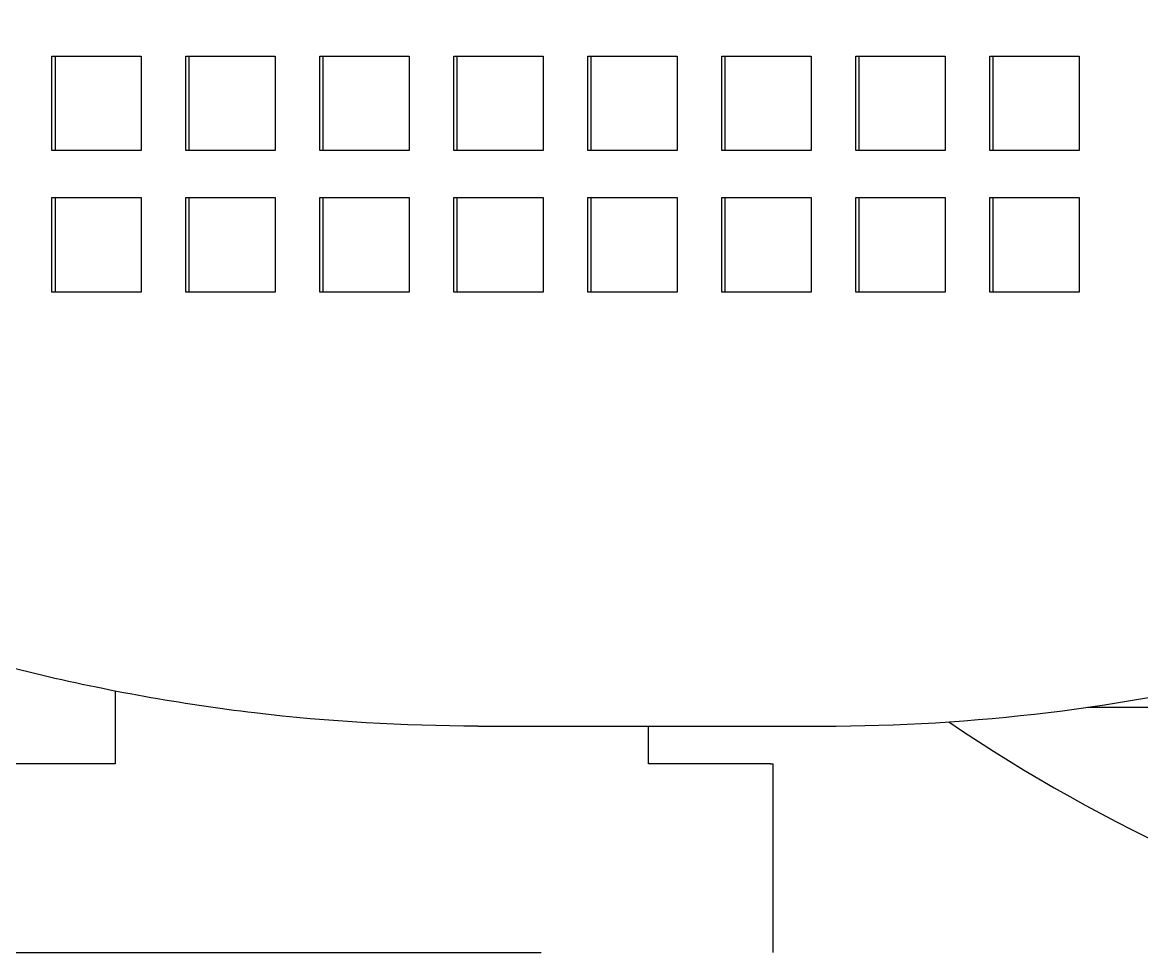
# Model space of a CAD drawing. Header units: millimetres. Extents: x -360063 to 84100, y -179792 to 59400.
# Drawn here: x 7691.7 to 7810.2, y 43620.2 to 43718.7 of the extents above; entities that cross this region are included whole.
import ezdxf

# ---------------------------------------------------------------- set-up
doc = ezdxf.new("R2010")
doc.units = ezdxf.units.MM
doc.header["$LTSCALE"] = 100
doc.layers.add('Visible', color=7, linetype='Continuous', lineweight=25)

msp = doc.modelspace()

# ---------------------------------------------------------------- linework, layer by layer
at = {"layer": 'Visible'}
for p, q in [((7694.78, 43715.17), (7704.25, 43715.17)), ((7694.78, 43705.17), (7694.78, 43715.17)), ((7695.11, 43715.17), (7695.11, 43705.17)), ((7704.25, 43715.17), (7704.25, 43705.17)), ((7708.98, 43715.17), (7718.44, 43715.17)), ((7708.98, 43705.17), (7708.98, 43715.17)), ((7709.3, 43715.17), (7709.3, 43705.17)), ((7718.44, 43715.17), (7718.44, 43705.17)), ((7723.18, 43715.17), (7732.64, 43715.17)), ((7723.18, 43705.17), (7723.18, 43715.17)), ((7723.5, 43715.17), (7723.5, 43705.17)), ((7732.64, 43715.17), (7732.64, 43705.17)), ((7737.37, 43715.17), (7746.84, 43715.17)), ((7737.37, 43705.17), (7737.37, 43715.17)), ((7737.69, 43715.17), (7737.69, 43705.17)), ((7746.84, 43715.17), (7746.84, 43705.17)), ((7751.57, 43705.17), (7751.57, 43715.17)), ((7751.57, 43715.17), (7761.03, 43715.17)), ((7751.89, 43715.17), (7751.89, 43705.17)), ((7761.03, 43715.17), (7761.03, 43705.17)), ((7765.76, 43705.17), (7765.76, 43715.17)), ((7765.76, 43715.17), (7775.23, 43715.17)), ((7766.09, 43715.17), (7766.09, 43705.17)), ((7775.23, 43715.17), (7775.23, 43705.17)), ((7779.96, 43705.17), (7779.96, 43715.17)), ((7779.96, 43715.17), (7789.42, 43715.17)), ((7780.28, 43715.17), (7780.28, 43705.17)), ((7789.42, 43715.17), (7789.42, 43705.17)), ((7794.16, 43715.17), (7803.62, 43715.17)), ((7794.16, 43705.17), (7794.16, 43715.17)), ((7794.48, 43715.17), (7794.48, 43705.17)), ((7803.62, 43715.17), (7803.62, 43705.17)), ((7704.25, 43705.17), (7694.78, 43705.17)), ((7718.44, 43705.17), (7708.98, 43705.17)), ((7732.64, 43705.17), (7723.18, 43705.17)), ((7746.84, 43705.17), (7737.37, 43705.17)), ((7761.03, 43705.17), (7751.57, 43705.17)), ((7775.23, 43705.17), (7765.76, 43705.17)), ((7789.42, 43705.17), (7779.96, 43705.17)), ((7803.62, 43705.17), (7794.16, 43705.17)), ((7694.78, 43700.17), (7704.25, 43700.17)), ((7694.78, 43690.17), (7694.78, 43700.17)), ((7695.11, 43700.17), (7695.11, 43690.17)), ((7704.25, 43700.17), (7704.25, 43690.17)), ((7708.98, 43700.17), (7718.44, 43700.17)), ((7708.98, 43690.17), (7708.98, 43700.17)), ((7709.3, 43700.17), (7709.3, 43690.17)), ((7718.44, 43700.17), (7718.44, 43690.17)), ((7723.18, 43700.17), (7732.64, 43700.17)), ((7723.18, 43690.17), (7723.18, 43700.17)), ((7723.5, 43700.17), (7723.5, 43690.17)), ((7732.64, 43700.17), (7732.64, 43690.17)), ((7737.37, 43700.17), (7746.84, 43700.17)), ((7737.37, 43690.17), (7737.37, 43700.17)), ((7737.69, 43700.17), (7737.69, 43690.17)), ((7746.84, 43700.17), (7746.84, 43690.17)), ((7751.57, 43690.17), (7751.57, 43700.17)), ((7751.57, 43700.17), (7761.03, 43700.17)), ((7751.89, 43700.17), (7751.89, 43690.17)), ((7761.03, 43700.17), (7761.03, 43690.17)), ((7765.76, 43690.17), (7765.76, 43700.17)), ((7765.76, 43700.17), (7775.23, 43700.17)), ((7766.09, 43700.17), (7766.09, 43690.17)), ((7775.23, 43700.17), (7775.23, 43690.17)), ((7779.96, 43690.17), (7779.96, 43700.17)), ((7779.96, 43700.17), (7789.42, 43700.17)), ((7780.28, 43700.17), (7780.28, 43690.17)), ((7789.42, 43700.17), (7789.42, 43690.17)), ((7794.16, 43700.17), (7803.62, 43700.17)), ((7794.16, 43690.17), (7794.16, 43700.17)), ((7794.48, 43700.17), (7794.48, 43690.17)), ((7803.62, 43700.17), (7803.62, 43690.17)), ((7704.25, 43690.17), (7694.78, 43690.17)), ((7718.44, 43690.17), (7708.98, 43690.17)), ((7732.64, 43690.17), (7723.18, 43690.17)), ((7746.84, 43690.17), (7737.37, 43690.17)), ((7761.03, 43690.17), (7751.57, 43690.17)), ((7775.23, 43690.17), (7765.76, 43690.17)), ((7789.42, 43690.17), (7779.96, 43690.17)), ((7803.62, 43690.17), (7794.16, 43690.17)), ((7701.48, 43647.88), (7701.48, 43640.17)), ((7804.51, 43646.17), (7874.17, 43646.17)), ((7739.89, 43644.17), (7776.38, 43644.17)), ((7758, 43640.17), (7758, 43644.17)), ((7701.48, 43640.17), (7682.75, 43640.17)), ((7770.92, 43640.17), (7758, 43640.17)), ((7770.92, 43640.17), (7771.19, 43640.17)), ((7771.19, 43620.17), (7771.19, 43640.17)), ((7626.42, 43620.17), (7746.61, 43620.17))]:
    msp.add_line(p, q, dxfattribs=at)
for centre, major_axis, ratio, start_param, end_param in [((7907.19, 43800.17), (0, 476.5), 0.946407, 0.109602, 2.931834), ((7816.38, 43800.17), (0, 481.5), 0.795801, 0.18649, 3.098743), ((7816.38, 43800.17), (0, -476.5), 0.795801, 3.260217, 6.251137), ((7901.38, 43800.17), (0, 461), 0.946407, 6.257012, 9.247012), ((7776.38, 43865.99), (0, -221.82), 0.946407, 0, 0.45717), ((7884.58, 43800.17), (0, -185), 0.946407, 5.711136, 6.050163)]:
    msp.add_ellipse(centre, major_axis=major_axis, ratio=ratio, start_param=start_param, end_param=end_param, dxfattribs=at)
msp.add_open_spline([(7739.89, 43644.17), (7732, 43644.17), (7724.1, 43644.64), (7708.42, 43646.5), (7700.63, 43647.89), (7685.25, 43651.59), (7677.66, 43653.9), (7662.77, 43659.38), (7655.48, 43662.57), (7641.29, 43669.77), (7634.38, 43673.79), (7627.72, 43678.2)], degree=3, knots=[1.5707963, 1.5707963, 1.5707963, 1.5707963, 1.6826977, 1.6826977, 1.794599, 1.794599, 1.9065003, 1.9065003, 2.0184017, 2.0184017, 2.130303, 2.130303, 2.130303, 2.130303], dxfattribs=at)

doc.saveas('drawing.dxf')
